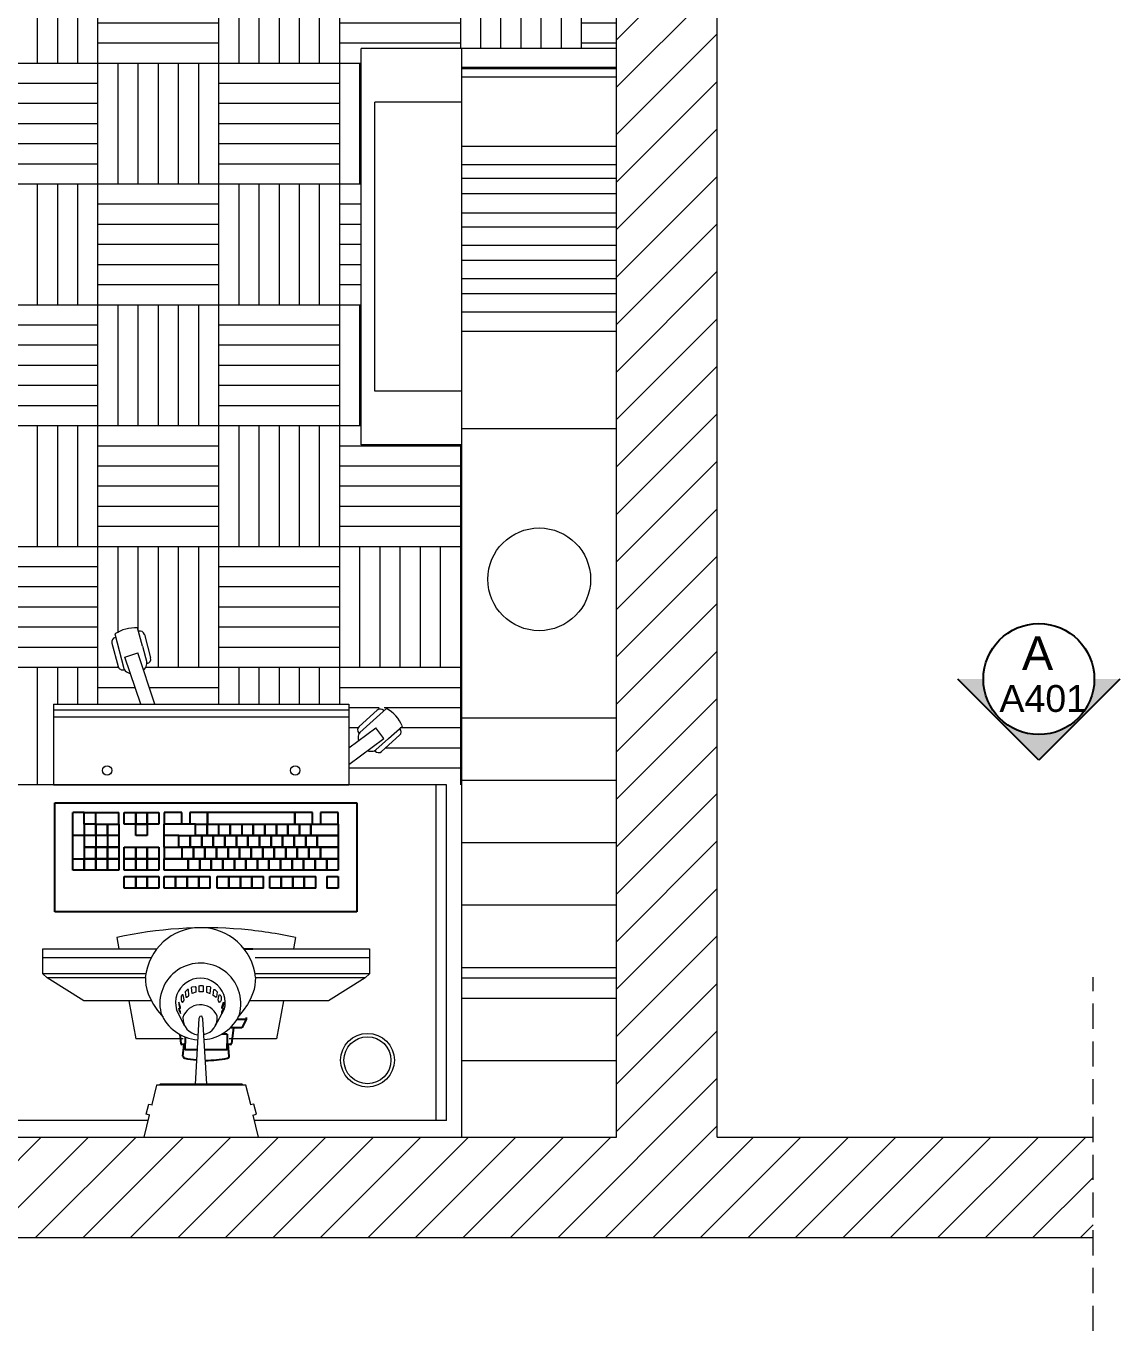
# Model space of a CAD drawing. Header units: millimetres. Extents: x 3592 to 4978, y 1078 to 1921.
# Drawn here: x 4363.3 to 4526.2, y 1143.2 to 1337.5 of the extents above; entities that cross this region are included whole.
import ezdxf

# ---------------------------------------------------------------- set-up
doc = ezdxf.new("R2010")
doc.units = ezdxf.units.MM
doc.header["$MEASUREMENT"] = 0
doc.linetypes.add('CONTINUA', pattern=[0])
doc.linetypes.add('HIDDEN', pattern=[0.375, 0.25, -0.125])
doc.layers.get('0').update_dxf_attribs({"plot": 0})
doc.layers.add('A-FURN', color=8, linetype='Continuous', lineweight=18)
doc.layers.add('G-ANNO-TEXT', color=3, linetype='Continuous')
doc.styles.add('ARIAL', font='arial.ttf')

msp = doc.modelspace()

# ---------------------------------------------------------------- hatches: boundary and pattern name
at = {"layer": 'A-FURN'}
h = msp.add_hatch(dxfattribs=at)
h.set_pattern_fill('ANSI31', color=4, scale=40)
h.set_pattern_definition([(45, (4458.651, 1392.425), (-3.53553, 3.53553), [])])
h.paths.add_polyline_path([(4466.21, 1427.21), (4473.03, 1427.21), (4473.03, 1437.21), (4444.39, 1437.21), (4444.39, 1427.21), (4451.21, 1427.21), (4451.21, 1172.03), (4331.21, 1172.03), (4331.21, 1157.03), (4522.16, 1157.03), (4522.16, 1172.03), (4466.21, 1172.03)])
h = msp.add_hatch(dxfattribs=at)
h.set_pattern_fill('AR-PARQ1', color=252, scale=1.5)
h.paths.add_polyline_path([(4451.21, 1427.21), (4448.38, 1427.21), (4448.38, 1426.21), (4442.94, 1426.21, -0.843039), (4441.49, 1426.46), (4441.38, 1425.71), (4441.38, 1353.2), (4441.88, 1353.2), (4441.88, 1352.32), (4443.38, 1352.32, 0.414214), (4444.38, 1353.32), (4444.38, 1363.32, 0.397346), (4443.44, 1364.32, -1.090691), (4443.5, 1365.32, -0.397346), (4445.38, 1363.32), (4445.38, 1353.32, -0.414214), (4443.38, 1351.32), (4441.88, 1351.32), (4441.88, 1350.45), (4441.38, 1341.71), (4440.06, 1341.71, -0.400304), (4355.38, 1426.03), (4350.38, 1426.03), (4319.48, 1426.18), (4319.48, 1398.39), (4317.48, 1398.39), (4245.48, 1398.79), (4245.48, 1398.39), (4243.48, 1398.39), (4223.48, 1398.79), (4223.48, 1398.39), (4221.48, 1398.39), (4149.48, 1398.79), (4149.48, 1398.39), (4147.48, 1398.39), (4146.21, 1398.39), (4146.21, 1334.16), (4157.47, 1334.16), (4157.47, 1363.75), (4187.97, 1363.75), (4187.97, 1315.46, -0.414214), (4194.65, 1315.35, 0.414214), (4200.68, 1315.46), (4200.68, 1234.12, -0.414214), (4194.01, 1234.23, 0.414214), (4187.97, 1234.12), (4187.97, 1229.75, -0.336732), (4193.83, 1222.04, -0.336732), (4187.97, 1214.33), (4187.97, 1211.25), (4169.21, 1211.25), (4169.21, 1172.03), (4187.78, 1172.03), (4188.59, 1175.31), (4188.17, 1175.45), (4188.55, 1176.92), (4188.97, 1176.86), (4189.71, 1179.92), (4195.43, 1179.92), (4195.63, 1183.52, -0.033417), (4193.61, 1183.85), (4193.79, 1185.8), (4193.34, 1185.8), (4193.14, 1187.33, -0.150667), (4190.56, 1190.03), (4189.48, 1191.35), (4188.57, 1192.97), (4188.16, 1194.31), (4188.01, 1195.74, -0.911026), (4204.44, 1195.74), (4204.29, 1194.31), (4203.88, 1192.97), (4203.22, 1191.79), (4202.6, 1190.89), (4201.98, 1190.14, 1.307693), (4190.34, 1190.51, 0.288339), (4195.8, 1186.54), (4195.84, 1187.25, -0.238426), (4193.93, 1188.54), (4192.65, 1191, -1.392444), (4199.65, 1190.63), (4199.65, 1190.77), (4198.41, 1188.55, -0.213593), (4196.74, 1187.29), (4196.87, 1185.01), (4200.2, 1185.01), (4200.53, 1185.96, 0.414214), (4200.68, 1185.8), (4200.37, 1185.8), (4200.55, 1183.85, -0.059055), (4196.96, 1183.45), (4197.16, 1179.92), (4202.95, 1179.92), (4203.7, 1176.86), (4204.18, 1176.92), (4204.56, 1175.45), (4204.09, 1175.29), (4204.88, 1172.03), (4251.21, 1172.03), (4251.21, 1175.03), (4254.42, 1175.03), (4254.42, 1182.03), (4255.88, 1182.03), (4324.84, 1182.03), (4325.89, 1184.97), (4329.04, 1184.97), (4329.54, 1180), (4329.51, 1180), (4329.51, 1175.03), (4331.21, 1175.03), (4331.21, 1172.03), (4352.88, 1172.03), (4352.88, 1174.48), (4352.88, 1224.48), (4367.38, 1224.48), (4367.38, 1236.51), (4380.38, 1236.51), (4378.85, 1241.08, -0.169067), (4377.93, 1241.64, -0.434976), (4377.02, 1242.13), (4376.1, 1245.61, -0.432), (4376.06, 1246.63, -0.21932), (4380.39, 1247.39, -0.288131), (4380.94, 1246.89), (4381.86, 1243.4, -0.434976), (4381.31, 1242.54, -0.169835), (4380.79, 1241.59), (4382.49, 1236.51), (4411.38, 1236.51), (4411.38, 1230.03), (4412.8, 1231.09, -0.169835), (4412.89, 1232.17, -0.434976), (4412.9, 1233.2), (4415.58, 1235.61, -0.432), (4416.47, 1236.11, -0.21932), (4419.13, 1232.61, -0.288131), (4418.93, 1231.89), (4416.25, 1229.48, -0.434976), (4415.23, 1229.57, -0.168134), (4414.15, 1229.6), (4411.38, 1227.54), (4411.38, 1224.48), (4428.21, 1224.48), (4428.21, 1275.16), (4413.21, 1275.16), (4413.21, 1334.16), (4451.21, 1334.16)])
h.paths.add_polyline_path([(4301.21, 1237.91), (4341.21, 1237.91), (4341.21, 1198.68), (4301.21, 1198.68)], flags=16)
at = {"layer": 'G-ANNO-TEXT'}
h = msp.add_hatch(dxfattribs=at)
h.set_pattern_fill('ANGLE', color=256, scale=0.01375)
h.set_pattern_definition([(360, (4446.237815, 1131.72344), (4e-11, 0.09604375), [0.06985, -0.02619375]), (90, (4446.237815, 1131.72344), (-0.09604375, 4e-11), [0.06985, -0.02619375])])
h.paths.add_polyline_path([(4522.35, 1240.25), (4526.16, 1240.25), (4514.09, 1228.18), (4502.02, 1240.25), (4505.83, 1240.25, 1)])

# ---------------------------------------------------------------- linework, layer by layer
at = {"color": 3, "linetype": 'Continuous'}
for p, q in [((4367.57, 1205.56), (4367.57, 1221.81)), ((4367.57, 1221.81), (4412.57, 1221.81)), ((4412.57, 1221.81), (4412.57, 1205.56)), ((4412.57, 1205.56), (4367.57, 1205.56))]:
    msp.add_line(p, q, dxfattribs=at)
at = {"color": 6, "linetype": 'Continuous'}
for p, q in [((4371.97, 1220.36), (4370.26, 1220.36)), ((4370.26, 1213.49), (4370.26, 1220.36)), ((4371.97, 1220.36), (4373.69, 1220.36)), ((4371.97, 1218.64), (4371.97, 1220.36)), ((4373.69, 1218.64), (4371.97, 1218.64)), ((4373.69, 1218.64), (4371.97, 1218.64)), ((4371.97, 1218.64), (4371.97, 1216.93)), ((4373.69, 1218.64), (4373.69, 1220.36)), ((4373.69, 1220.36), (4377.13, 1220.36)), ((4373.69, 1216.93), (4373.69, 1218.64)), ((4373.69, 1218.64), (4373.69, 1216.93)), ((4373.69, 1218.64), (4375.41, 1218.64)), ((4375.41, 1218.64), (4375.41, 1216.93)), ((4375.41, 1216.93), (4375.41, 1218.64)), ((4375.41, 1218.64), (4377.13, 1218.64)), ((4377.13, 1218.64), (4377.13, 1220.36)), ((4377.13, 1218.64), (4377.13, 1216.93)), ((4377.91, 1220.36), (4379.63, 1220.36)), ((4377.91, 1218.64), (4377.91, 1220.36)), ((4379.63, 1218.64), (4377.91, 1218.64)), ((4379.63, 1220.36), (4379.63, 1218.64)), ((4379.63, 1218.64), (4379.63, 1220.36)), ((4379.63, 1220.36), (4381.35, 1220.36)), ((4379.63, 1216.93), (4379.63, 1218.64)), ((4379.63, 1218.64), (4381.35, 1218.64)), ((4381.35, 1218.64), (4379.63, 1218.64)), ((4381.35, 1218.64), (4381.35, 1220.36)), ((4381.35, 1220.36), (4383.07, 1220.36)), ((4381.35, 1220.36), (4381.35, 1218.64)), ((4381.35, 1218.64), (4381.35, 1216.93)), ((4383.07, 1218.64), (4381.35, 1218.64)), ((4383.07, 1220.36), (4383.07, 1218.64)), ((4383.85, 1220.36), (4383.85, 1218.64)), ((4386.51, 1220.36), (4383.85, 1220.36)), ((4388.54, 1218.64), (4383.85, 1218.64)), ((4383.85, 1216.93), (4383.85, 1218.64)), ((4386.51, 1218.64), (4386.51, 1220.36)), ((4390.33, 1220.36), (4387.68, 1220.36)), ((4387.68, 1220.36), (4387.68, 1218.64)), ((4388.54, 1216.93), (4388.54, 1218.64)), ((4388.54, 1218.64), (4390.26, 1218.64)), ((4390.26, 1218.64), (4390.26, 1216.93)), ((4390.26, 1218.64), (4391.97, 1218.64)), ((4390.26, 1216.93), (4390.26, 1218.64)), ((4390.33, 1220.36), (4390.33, 1218.64)), ((4390.33, 1218.64), (4390.33, 1220.36)), ((4403.3, 1220.36), (4390.33, 1220.36)), ((4390.33, 1218.64), (4403.3, 1218.64)), ((4391.97, 1218.64), (4391.97, 1216.93)), ((4391.97, 1218.64), (4391.97, 1216.93)), ((4391.97, 1218.64), (4393.69, 1218.64)), ((4393.69, 1216.93), (4393.69, 1218.64)), ((4393.69, 1218.64), (4393.69, 1216.93)), ((4393.69, 1218.64), (4395.41, 1218.64)), ((4395.41, 1218.64), (4395.41, 1216.93)), ((4395.41, 1218.64), (4395.41, 1216.93)), ((4395.41, 1218.64), (4397.13, 1218.64)), ((4397.13, 1218.64), (4397.13, 1216.93)), ((4397.13, 1216.93), (4397.13, 1218.64)), ((4397.13, 1218.64), (4398.85, 1218.64)), ((4398.85, 1216.93), (4398.85, 1218.64)), ((4398.85, 1218.64), (4400.57, 1218.64)), ((4398.85, 1218.64), (4398.85, 1216.93)), ((4400.57, 1218.64), (4400.57, 1216.93)), ((4400.57, 1216.93), (4400.57, 1218.64)), ((4400.57, 1218.64), (4402.29, 1218.64)), ((4402.29, 1218.64), (4404.01, 1218.64)), ((4402.29, 1216.93), (4402.29, 1218.64)), ((4402.29, 1218.64), (4402.29, 1216.93)), ((4403.3, 1218.64), (4403.3, 1220.36)), ((4403.3, 1220.36), (4403.3, 1218.64)), ((4405.96, 1220.36), (4403.3, 1220.36)), ((4404.01, 1218.64), (4404.01, 1216.93)), ((4404.01, 1216.93), (4404.01, 1218.64)), ((4404.01, 1218.64), (4405.72, 1218.64)), ((4405.72, 1218.64), (4405.72, 1216.93)), ((4405.72, 1216.93), (4405.72, 1218.64)), ((4405.72, 1218.64), (4409.79, 1218.64)), ((4405.96, 1218.64), (4405.96, 1220.36)), ((4407.13, 1220.36), (4407.13, 1218.64)), ((4409.79, 1220.36), (4407.13, 1220.36)), ((4409.79, 1218.64), (4409.79, 1220.36)), ((4409.79, 1218.64), (4409.79, 1216.93)), ((4371.97, 1216.93), (4370.26, 1216.93)), ((4373.69, 1216.93), (4371.97, 1216.93)), ((4373.69, 1216.93), (4371.97, 1216.93)), ((4371.97, 1216.93), (4371.97, 1215.21)), ((4375.41, 1216.93), (4373.69, 1216.93)), ((4375.41, 1216.93), (4373.69, 1216.93)), ((4373.69, 1216.93), (4373.69, 1215.21)), ((4377.13, 1216.93), (4375.41, 1216.93)), ((4377.13, 1216.93), (4375.41, 1216.93)), ((4375.41, 1216.93), (4375.41, 1215.21)), ((4377.13, 1216.93), (4377.13, 1215.21)), ((4381.35, 1216.93), (4379.63, 1216.93)), ((4386.04, 1216.93), (4383.85, 1216.93)), ((4383.85, 1215.21), (4383.85, 1216.93)), ((4386.04, 1216.93), (4387.76, 1216.93)), ((4386.04, 1215.21), (4386.04, 1216.93)), ((4387.76, 1216.93), (4389.47, 1216.93)), ((4387.76, 1216.93), (4387.76, 1215.21)), ((4387.76, 1215.21), (4387.76, 1216.93)), ((4390.26, 1216.93), (4388.54, 1216.93)), ((4389.47, 1216.93), (4391.19, 1216.93)), ((4389.47, 1215.21), (4389.47, 1216.93)), ((4389.47, 1216.93), (4389.47, 1215.21)), ((4391.97, 1216.93), (4390.26, 1216.93)), ((4391.19, 1216.93), (4392.91, 1216.93)), ((4391.19, 1216.93), (4391.19, 1215.21)), ((4391.19, 1215.21), (4391.19, 1216.93)), ((4393.69, 1216.93), (4391.97, 1216.93)), ((4392.91, 1216.93), (4394.63, 1216.93)), ((4392.91, 1215.21), (4392.91, 1216.93)), ((4392.91, 1216.93), (4392.91, 1215.21)), ((4395.41, 1216.93), (4393.69, 1216.93)), ((4394.63, 1216.93), (4396.35, 1216.93)), ((4394.63, 1216.93), (4394.63, 1215.21)), ((4394.63, 1215.21), (4394.63, 1216.93)), ((4397.13, 1216.93), (4395.41, 1216.93)), ((4396.35, 1216.93), (4398.07, 1216.93)), ((4396.35, 1215.21), (4396.35, 1216.93)), ((4396.35, 1216.93), (4396.35, 1215.21)), ((4398.85, 1216.93), (4397.13, 1216.93)), ((4398.07, 1216.93), (4398.07, 1215.21)), ((4398.07, 1215.21), (4398.07, 1216.93)), ((4398.07, 1216.93), (4399.79, 1216.93)), ((4400.57, 1216.93), (4398.85, 1216.93)), ((4399.79, 1216.93), (4401.51, 1216.93)), ((4399.79, 1215.21), (4399.79, 1216.93)), ((4399.79, 1216.93), (4399.79, 1215.21)), ((4402.29, 1216.93), (4400.57, 1216.93)), ((4401.51, 1216.93), (4403.22, 1216.93)), ((4401.51, 1216.93), (4401.51, 1215.21)), ((4401.51, 1215.21), (4401.51, 1216.93)), ((4404.01, 1216.93), (4402.29, 1216.93)), ((4403.22, 1216.93), (4404.94, 1216.93)), ((4403.22, 1215.21), (4403.22, 1216.93)), ((4403.22, 1216.93), (4403.22, 1215.21)), ((4405.72, 1216.93), (4404.01, 1216.93)), ((4404.94, 1216.93), (4406.66, 1216.93)), ((4404.94, 1215.21), (4404.94, 1216.93)), ((4404.94, 1216.93), (4404.94, 1215.21)), ((4409.79, 1216.93), (4405.72, 1216.93)), ((4406.66, 1216.93), (4409.79, 1216.93)), ((4406.66, 1215.21), (4406.66, 1216.93)), ((4406.66, 1216.93), (4406.66, 1215.21)), ((4409.79, 1216.93), (4409.79, 1215.21)), ((4371.97, 1215.21), (4373.69, 1215.21)), ((4371.97, 1215.21), (4371.97, 1213.49)), ((4373.69, 1215.21), (4371.97, 1215.21)), ((4373.69, 1215.21), (4373.69, 1213.49)), ((4373.69, 1213.49), (4373.69, 1215.21)), ((4373.69, 1215.21), (4375.41, 1215.21)), ((4375.41, 1215.21), (4373.69, 1215.21)), ((4375.41, 1215.21), (4375.41, 1213.49)), ((4375.41, 1213.49), (4375.41, 1215.21)), ((4375.41, 1215.21), (4377.13, 1215.21)), ((4377.13, 1215.21), (4375.41, 1215.21)), ((4377.13, 1215.21), (4377.13, 1213.49)), ((4377.91, 1213.49), (4377.91, 1215.21)), ((4377.91, 1215.21), (4379.63, 1215.21)), ((4379.63, 1215.21), (4379.63, 1213.49)), ((4379.63, 1213.49), (4379.63, 1215.21)), ((4379.63, 1215.21), (4381.35, 1215.21)), ((4381.35, 1215.21), (4381.35, 1213.49)), ((4381.35, 1213.49), (4381.35, 1215.21)), ((4381.35, 1215.21), (4383.07, 1215.21)), ((4383.07, 1215.21), (4383.07, 1213.49)), ((4383.85, 1215.21), (4383.85, 1213.49)), ((4383.85, 1215.21), (4386.51, 1215.21)), ((4387.76, 1215.21), (4386.04, 1215.21)), ((4386.51, 1215.21), (4388.22, 1215.21)), ((4386.51, 1215.21), (4386.51, 1213.49)), ((4386.51, 1215.21), (4386.51, 1213.49)), ((4389.47, 1215.21), (4387.76, 1215.21)), ((4388.22, 1215.21), (4388.22, 1213.49)), ((4388.22, 1213.49), (4388.22, 1215.21)), ((4388.22, 1215.21), (4389.94, 1215.21)), ((4391.19, 1215.21), (4389.47, 1215.21)), ((4389.94, 1215.21), (4391.66, 1215.21)), ((4389.94, 1215.21), (4389.94, 1213.49)), ((4389.94, 1213.49), (4389.94, 1215.21)), ((4392.91, 1215.21), (4391.19, 1215.21)), ((4391.66, 1215.21), (4391.66, 1213.49)), ((4391.66, 1213.49), (4391.66, 1215.21)), ((4391.66, 1215.21), (4393.38, 1215.21)), ((4394.63, 1215.21), (4392.91, 1215.21)), ((4393.38, 1215.21), (4393.38, 1213.49)), ((4393.38, 1213.49), (4393.38, 1215.21)), ((4393.38, 1215.21), (4395.1, 1215.21)), ((4396.35, 1215.21), (4394.63, 1215.21)), ((4395.1, 1215.21), (4395.1, 1213.49)), ((4395.1, 1213.49), (4395.1, 1215.21)), ((4395.1, 1215.21), (4396.82, 1215.21)), ((4398.07, 1215.21), (4396.35, 1215.21)), ((4396.82, 1215.21), (4396.82, 1213.49)), ((4396.82, 1213.49), (4396.82, 1215.21)), ((4396.82, 1215.21), (4398.54, 1215.21)), ((4399.79, 1215.21), (4398.07, 1215.21)), ((4398.54, 1215.21), (4398.54, 1213.49)), ((4398.54, 1213.49), (4398.54, 1215.21)), ((4398.54, 1215.21), (4400.26, 1215.21)), ((4401.51, 1215.21), (4399.79, 1215.21)), ((4400.26, 1215.21), (4400.26, 1213.49)), ((4400.26, 1213.49), (4400.26, 1215.21)), ((4400.26, 1215.21), (4401.97, 1215.21)), ((4403.22, 1215.21), (4401.51, 1215.21)), ((4401.97, 1215.21), (4403.69, 1215.21)), ((4401.97, 1215.21), (4401.97, 1213.49)), ((4401.97, 1213.49), (4401.97, 1215.21)), ((4404.94, 1215.21), (4403.22, 1215.21)), ((4403.69, 1215.21), (4403.69, 1213.49)), ((4403.69, 1213.49), (4403.69, 1215.21)), ((4403.69, 1215.21), (4405.41, 1215.21)), ((4406.66, 1215.21), (4404.94, 1215.21)), ((4405.41, 1215.21), (4405.41, 1213.49)), ((4405.41, 1213.49), (4405.41, 1215.21)), ((4405.41, 1215.21), (4407.13, 1215.21)), ((4409.79, 1215.21), (4406.66, 1215.21)), ((4407.13, 1213.49), (4407.13, 1215.21)), ((4407.13, 1215.21), (4407.13, 1213.49)), ((4407.13, 1215.21), (4409.79, 1215.21)), ((4409.79, 1215.21), (4409.79, 1213.49)), ((4370.26, 1211.77), (4370.26, 1213.49)), ((4370.26, 1213.49), (4371.97, 1213.49)), ((4371.97, 1213.49), (4371.97, 1211.77)), ((4371.97, 1211.77), (4371.97, 1213.49)), ((4371.97, 1213.49), (4373.69, 1213.49)), ((4373.69, 1213.49), (4371.97, 1213.49)), ((4373.69, 1211.77), (4373.69, 1213.49)), ((4373.69, 1213.49), (4373.69, 1211.77)), ((4373.69, 1213.49), (4375.41, 1213.49)), ((4375.41, 1213.49), (4373.69, 1213.49)), ((4375.41, 1213.49), (4375.41, 1211.77)), ((4375.41, 1211.77), (4375.41, 1213.49)), ((4375.41, 1213.49), (4377.13, 1213.49)), ((4377.13, 1213.49), (4375.41, 1213.49)), ((4377.13, 1213.49), (4377.13, 1211.77)), ((4377.91, 1211.77), (4377.91, 1213.49)), ((4377.91, 1213.49), (4379.63, 1213.49)), ((4379.63, 1213.49), (4377.91, 1213.49)), ((4379.63, 1213.49), (4379.63, 1211.77)), ((4379.63, 1211.77), (4379.63, 1213.49)), ((4379.63, 1213.49), (4381.35, 1213.49)), ((4381.35, 1213.49), (4379.63, 1213.49)), ((4381.35, 1213.49), (4381.35, 1211.77)), ((4381.35, 1211.77), (4381.35, 1213.49)), ((4381.35, 1213.49), (4383.07, 1213.49)), ((4383.07, 1213.49), (4381.35, 1213.49)), ((4383.07, 1213.49), (4383.07, 1211.77)), ((4383.85, 1211.77), (4383.85, 1213.49)), ((4383.85, 1213.49), (4387.44, 1213.49)), ((4386.51, 1213.49), (4383.85, 1213.49)), ((4388.22, 1213.49), (4386.51, 1213.49)), ((4387.44, 1213.49), (4389.16, 1213.49)), ((4387.44, 1211.77), (4387.44, 1213.49)), ((4387.44, 1213.49), (4387.44, 1211.77)), ((4389.94, 1213.49), (4388.22, 1213.49)), ((4389.16, 1211.77), (4389.16, 1213.49)), ((4389.16, 1213.49), (4389.16, 1211.77)), ((4389.16, 1213.49), (4390.88, 1213.49)), ((4391.66, 1213.49), (4389.94, 1213.49)), ((4390.88, 1211.77), (4390.88, 1213.49)), ((4390.88, 1213.49), (4390.88, 1211.77)), ((4390.88, 1213.49), (4392.6, 1213.49)), ((4393.38, 1213.49), (4391.66, 1213.49)), ((4392.6, 1211.77), (4392.6, 1213.49)), ((4392.6, 1213.49), (4394.32, 1213.49)), ((4392.6, 1213.49), (4392.6, 1211.77)), ((4395.1, 1213.49), (4393.38, 1213.49)), ((4394.32, 1211.77), (4394.32, 1213.49)), ((4394.32, 1213.49), (4394.32, 1211.77)), ((4394.32, 1213.49), (4396.04, 1213.49)), ((4396.82, 1213.49), (4395.1, 1213.49)), ((4396.04, 1211.77), (4396.04, 1213.49)), ((4396.04, 1213.49), (4397.76, 1213.49)), ((4396.04, 1213.49), (4396.04, 1211.77)), ((4398.54, 1213.49), (4396.82, 1213.49)), ((4397.76, 1211.77), (4397.76, 1213.49)), ((4397.76, 1213.49), (4397.76, 1211.77)), ((4397.76, 1213.49), (4399.47, 1213.49)), ((4400.26, 1213.49), (4398.54, 1213.49)), ((4399.47, 1211.77), (4399.47, 1213.49)), ((4399.47, 1213.49), (4401.19, 1213.49)), ((4399.47, 1213.49), (4399.47, 1211.77)), ((4401.97, 1213.49), (4400.26, 1213.49)), ((4401.19, 1211.77), (4401.19, 1213.49)), ((4401.19, 1213.49), (4401.19, 1211.77)), ((4401.19, 1213.49), (4402.91, 1213.49)), ((4403.69, 1213.49), (4401.97, 1213.49)), ((4402.91, 1211.77), (4402.91, 1213.49)), ((4402.91, 1213.49), (4404.63, 1213.49)), ((4402.91, 1213.49), (4402.91, 1211.77)), ((4405.41, 1213.49), (4403.69, 1213.49)), ((4404.63, 1211.77), (4404.63, 1213.49)), ((4404.63, 1213.49), (4404.63, 1211.77)), ((4404.63, 1213.49), (4406.35, 1213.49)), ((4407.13, 1213.49), (4405.41, 1213.49)), ((4406.35, 1211.77), (4406.35, 1213.49)), ((4406.35, 1213.49), (4408.07, 1213.49)), ((4406.35, 1213.49), (4406.35, 1211.77)), ((4409.79, 1213.49), (4407.13, 1213.49)), ((4408.07, 1211.77), (4408.07, 1213.49)), ((4408.07, 1213.49), (4408.07, 1211.77)), ((4408.07, 1213.49), (4409.79, 1213.49)), ((4409.79, 1213.49), (4409.79, 1211.77)), ((4371.97, 1211.77), (4370.26, 1211.77)), ((4373.69, 1211.77), (4371.97, 1211.77)), ((4375.41, 1211.77), (4373.69, 1211.77)), ((4377.13, 1211.77), (4375.41, 1211.77)), ((4379.63, 1211.77), (4377.91, 1211.77)), ((4381.35, 1211.77), (4379.63, 1211.77)), ((4383.07, 1211.77), (4381.35, 1211.77)), ((4387.44, 1211.77), (4383.85, 1211.77)), ((4389.16, 1211.77), (4387.44, 1211.77)), ((4390.88, 1211.77), (4389.16, 1211.77)), ((4392.6, 1211.77), (4390.88, 1211.77)), ((4394.32, 1211.77), (4392.6, 1211.77)), ((4396.04, 1211.77), (4394.32, 1211.77)), ((4397.76, 1211.77), (4396.04, 1211.77)), ((4399.47, 1211.77), (4397.76, 1211.77)), ((4401.19, 1211.77), (4399.47, 1211.77)), ((4402.91, 1211.77), (4401.19, 1211.77)), ((4404.63, 1211.77), (4402.91, 1211.77)), ((4406.35, 1211.77), (4404.63, 1211.77)), ((4408.07, 1211.77), (4406.35, 1211.77)), ((4409.79, 1211.77), (4408.07, 1211.77)), ((4377.91, 1210.83), (4379.63, 1210.83)), ((4377.91, 1209.11), (4377.91, 1210.83)), ((4379.63, 1209.11), (4377.91, 1209.11)), ((4379.63, 1210.83), (4379.63, 1209.11)), ((4379.63, 1209.11), (4379.63, 1210.83)), ((4379.63, 1210.83), (4381.35, 1210.83)), ((4381.35, 1209.11), (4379.63, 1209.11)), ((4381.35, 1210.83), (4383.07, 1210.83)), ((4381.35, 1209.11), (4381.35, 1210.83)), ((4381.35, 1210.83), (4381.35, 1209.11)), ((4383.07, 1209.11), (4381.35, 1209.11)), ((4383.07, 1210.83), (4383.07, 1209.11)), ((4383.85, 1209.11), (4383.85, 1210.83)), ((4383.85, 1210.83), (4385.57, 1210.83)), ((4385.57, 1209.11), (4383.85, 1209.11)), ((4385.57, 1210.83), (4385.57, 1209.11)), ((4385.57, 1209.11), (4385.57, 1210.83)), ((4385.57, 1210.83), (4387.29, 1210.83)), ((4387.29, 1209.11), (4385.57, 1209.11)), ((4387.29, 1210.83), (4389.01, 1210.83)), ((4387.29, 1210.83), (4387.29, 1209.11)), ((4387.29, 1209.11), (4387.29, 1210.83)), ((4389.01, 1209.11), (4387.29, 1209.11)), ((4389.01, 1209.11), (4389.01, 1210.83)), ((4389.01, 1210.83), (4389.01, 1209.11)), ((4389.01, 1210.83), (4390.72, 1210.83)), ((4390.72, 1209.11), (4389.01, 1209.11)), ((4390.72, 1209.11), (4390.72, 1210.83)), ((4391.78, 1209.11), (4391.78, 1210.83)), ((4391.78, 1210.83), (4393.5, 1210.83)), ((4393.5, 1209.11), (4391.78, 1209.11)), ((4393.5, 1210.83), (4395.22, 1210.83)), ((4393.5, 1209.11), (4393.5, 1210.83)), ((4393.5, 1210.83), (4393.5, 1209.11)), ((4395.22, 1209.11), (4393.5, 1209.11)), ((4395.22, 1209.11), (4395.22, 1210.83)), ((4395.22, 1210.83), (4395.22, 1209.11)), ((4395.22, 1210.83), (4396.93, 1210.83)), ((4396.93, 1209.11), (4395.22, 1209.11)), ((4396.93, 1210.83), (4398.65, 1210.83)), ((4396.93, 1209.11), (4396.93, 1210.83)), ((4396.93, 1210.83), (4396.93, 1209.11)), ((4398.65, 1209.11), (4396.93, 1209.11)), ((4398.65, 1209.11), (4398.65, 1210.83)), ((4399.58, 1210.83), (4401.3, 1210.83)), ((4399.58, 1209.11), (4399.58, 1210.83)), ((4401.3, 1209.11), (4399.58, 1209.11)), ((4401.3, 1210.83), (4401.3, 1209.11)), ((4401.3, 1209.11), (4401.3, 1210.83)), ((4401.3, 1210.83), (4403.01, 1210.83)), ((4403.01, 1209.11), (4401.3, 1209.11)), ((4403.01, 1210.83), (4404.73, 1210.83)), ((4403.01, 1210.83), (4403.01, 1209.11)), ((4403.01, 1209.11), (4403.01, 1210.83)), ((4404.73, 1209.11), (4403.01, 1209.11)), ((4404.73, 1210.83), (4404.73, 1209.11)), ((4404.73, 1209.11), (4404.73, 1210.83)), ((4404.73, 1210.83), (4406.45, 1210.83)), ((4406.45, 1209.11), (4404.73, 1209.11)), ((4406.45, 1209.11), (4406.45, 1210.83)), ((4408.07, 1210.83), (4408.07, 1209.11)), ((4408.07, 1210.83), (4409.79, 1210.83)), ((4409.79, 1209.11), (4408.07, 1209.11)), ((4409.79, 1210.83), (4409.79, 1209.11))]:
    msp.add_line(p, q, dxfattribs=at)
at = {"color": 3}
msp.add_line((4395.76, 1200.07), (4397.08, 1200.07), dxfattribs=at)
at = {"color": 6}
for p, q in [((4396.06, 1189.55), (4394.68, 1189.55)), ((4396.06, 1189.55), (4395.43, 1188.3)), ((4396.06, 1189.86), (4396.06, 1189.55)), ((4395.43, 1188.3), (4393.68, 1188.3)), ((4394.18, 1188.3), (4393.88, 1185.95)), ((4386.18, 1187.33), (4386.36, 1185.95)), ((4386.84, 1185.8), (4386.52, 1185.8)), ((4386.67, 1184.09), (4386.83, 1185.8)), ((4387, 1186.95), (4387, 1185.96)), ((4387, 1185.01), (4387, 1185.96)), ((4393.25, 1187.37), (4392.44, 1187.37)), ((4393.25, 1187.37), (4393.25, 1185.96)), ((4393.25, 1185.01), (4393.25, 1185.96)), ((4393.72, 1185.8), (4393.4, 1185.8)), ((4393.57, 1184.09), (4393.41, 1185.8)), ((4388.76, 1185.01), (4387, 1185.01)), ((4393.25, 1185.01), (4389.91, 1185.01))]:
    msp.add_line(p, q, dxfattribs=at)
for centre, radius, start, end in [((4386.52, 1185.96), 0.156, 184.0856, 270), ((4386.84, 1185.96), 0.156, 270, 0), ((4393.4, 1185.96), 0.156, 180, 270), ((4393.72, 1185.96), 0.156, 270, 355.9144), ((4387, 1184.09), 0.312, 180, 257.9817), ((4390.12, 1198.77), 15.32, 257.9817, 264.5749), ((4390.12, 1198.77), 15.32, 269.562, 282.0183), ((4393.25, 1184.09), 0.312, 282.0183, 0)]:
    msp.add_arc(centre, radius, start, end, dxfattribs=at)
at = {"layer": 'A-FURN', "color": 5}
for p, q in [((4451.21, 1172.03), (4451.21, 1427.21)), ((4466.21, 1172.03), (4466.21, 1427.21))]:
    msp.add_line(p, q, dxfattribs=at)
at = {"layer": 'A-FURN', "color": 3}
for p, q in [((4413.21, 1275.16), (4413.21, 1334.16)), ((4451.21, 1334.16), (4413.21, 1334.16)), ((4428.21, 1172.03), (4428.21, 1334.16)), ((4451.21, 1331.16), (4428.21, 1331.16)), ((4415.21, 1283.16), (4415.21, 1326.16)), ((4428.21, 1326.16), (4415.21, 1326.16)), ((4428.21, 1283.16), (4415.21, 1283.16)), ((4428.21, 1275.16), (4413.21, 1275.16)), ((4425.88, 1224.48), (4352.88, 1224.48)), ((4367.38, 1224.48), (4411.38, 1224.48)), ((4424.38, 1174.48), (4424.38, 1224.48)), ((4425.88, 1174.48), (4425.88, 1224.48)), ((4376.82, 1201.76), (4377.13, 1200.07)), ((4403.42, 1201.76), (4403.11, 1200.07)), ((4365.82, 1196.37), (4365.82, 1200.07)), ((4365.82, 1200.07), (4382.78, 1200.07)), ((4397.08, 1200.07), (4414.42, 1200.07)), ((4414.42, 1200.07), (4414.42, 1196.37)), ((4381.93, 1198.75), (4365.82, 1198.75)), ((4414.42, 1198.75), (4397.41, 1198.75)), ((4366.45, 1195.75), (4365.82, 1196.37)), ((4381.13, 1196.37), (4365.82, 1196.37)), ((4371.92, 1192.31), (4366.45, 1195.75)), ((4381.08, 1195.75), (4366.45, 1195.75)), ((4414.42, 1196.37), (4397.4, 1196.37)), ((4413.79, 1195.75), (4397.46, 1195.75)), ((4413.79, 1195.75), (4408.32, 1192.31)), ((4414.42, 1196.37), (4413.79, 1195.75)), ((4381.99, 1192.31), (4371.92, 1192.31)), ((4378.59, 1192.31), (4379.65, 1186.67)), ((4408.32, 1192.31), (4396.55, 1192.31)), ((4401.65, 1192.31), (4400.59, 1186.67)), ((4386.68, 1186.67), (4379.65, 1186.67)), ((4400.59, 1186.67), (4393.56, 1186.67)), ((4381.42, 1174.48), (4352.88, 1174.48)), ((4425.88, 1174.48), (4397.33, 1174.48))]:
    msp.add_line(p, q, dxfattribs=at)
at = {"layer": 'A-FURN', "color": 6}
for p, q in [((4451.21, 1331.33), (4428.21, 1331.33)), ((4451.21, 1329.89), (4428.21, 1329.89)), ((4451.21, 1319.6), (4428.21, 1319.6)), ((4451.21, 1316.87), (4428.21, 1316.87)), ((4451.21, 1314.8), (4428.21, 1314.8)), ((4451.21, 1312.53), (4428.21, 1312.53)), ((4451.21, 1309.63), (4428.21, 1309.63)), ((4451.21, 1307.56), (4428.21, 1307.56)), ((4451.21, 1304.84), (4428.21, 1304.84)), ((4451.21, 1302.6), (4428.21, 1302.6)), ((4451.21, 1299.87), (4428.21, 1299.87)), ((4451.21, 1297.64), (4428.21, 1297.64)), ((4451.21, 1294.91), (4428.21, 1294.91)), ((4451.21, 1292.01), (4428.21, 1292.01)), ((4451.21, 1277.53), (4428.21, 1277.53)), ((4451.21, 1234.43), (4428.21, 1234.43)), ((4451.21, 1225.13), (4428.21, 1225.13)), ((4451.21, 1215.84), (4428.21, 1215.84)), ((4451.21, 1206.55), (4428.21, 1206.55)), ((4451.21, 1197.26), (4428.21, 1197.26)), ((4451.21, 1195.7), (4428.21, 1195.7)), ((4451.21, 1192.67), (4428.21, 1192.67)), ((4386.97, 1188.54), (4385.69, 1191)), ((4391.45, 1188.55), (4392.82, 1191.01)), ((4451.21, 1183.38), (4428.21, 1183.38)), ((4451.21, 1183.38), (4428.21, 1183.38))]:
    msp.add_line(p, q, dxfattribs=at)
at = {"layer": 'A-FURN', "color": 3, "linetype": 'CONTINUA', "ltscale": 0.1}
for p, q in [((4380.62, 1245.16), (4379.9, 1247.87)), ((4376.52, 1246.98), (4377.88, 1241.81)), ((4380.94, 1246.89), (4381.86, 1243.4)), ((4376.1, 1245.61), (4377.02, 1242.13)), ((4382.49, 1236.51), (4379.93, 1244.15)), ((4380.62, 1245.16), (4381.27, 1242.7)), ((4380.38, 1236.51), (4378.03, 1243.52)), ((4367.38, 1236.51), (4411.38, 1236.51)), ((4367.38, 1236.51), (4367.38, 1224.48)), ((4411.38, 1236.51), (4411.38, 1224.48)), ((4367.38, 1235.69), (4411.38, 1235.69)), ((4367.38, 1234.64), (4411.38, 1234.64)), ((4415.58, 1235.61), (4412.9, 1233.2)), ((4416.98, 1235.86), (4413.01, 1232.29)), ((4411.38, 1230.03), (4415.37, 1232.99)), ((4417.25, 1231.39), (4419.33, 1233.26)), ((4411.38, 1227.54), (4416.56, 1231.38)), ((4417.25, 1231.39), (4415.36, 1229.69)), ((4418.93, 1231.89), (4416.25, 1229.48))]:
    msp.add_line(p, q, dxfattribs=at)
at = {"layer": 'A-FURN', "color": 3, "linetype": 'CONTINUA', "ltscale": 0.02}
for p, q in [((4378.03, 1243.52), (4379.93, 1244.15)), ((4416.56, 1231.38), (4415.37, 1232.99))]:
    msp.add_line(p, q, dxfattribs=at)
at = {"layer": 'A-FURN', "color": 5, "linetype": 'HIDDEN', "ltscale": 15}
msp.add_line((4522.16, 1143.16), (4522.16, 1195.87), dxfattribs=at)
at = {"layer": 'A-FURN', "color": 5, "ltscale": 0.2}
for p, q in [((4331.21, 1172.03), (4451.21, 1172.03)), ((4522.16, 1157.03), (4331.21, 1157.03))]:
    msp.add_line(p, q, dxfattribs=at)
at = {"layer": 'A-FURN', "color": 5, "ltscale": 100}
msp.add_line((4466.21, 1172.03), (4522.16, 1172.03), dxfattribs=at)
at = {"layer": 'A-FURN', "color": 6}
for points in [[(4381.07, 1195.82), (4381.1, 1195.26), (4381.16, 1194.66), (4381.29, 1194.03), (4381.5, 1193.35), (4381.82, 1192.6), (4382.28, 1191.79), (4382.9, 1190.89), (4383.71, 1189.9)], [(4397.46, 1195.82), (4397.44, 1195.26), (4397.37, 1194.66), (4397.25, 1194.03), (4397.04, 1193.35), (4396.72, 1192.6), (4396.26, 1191.79), (4395.64, 1190.89), (4394.83, 1189.9)], [(4387.56, 1193.12), (4387.48, 1193.99), (4387.33, 1193.99), (4387.01, 1193.68), (4387.09, 1192.89), (4387.23, 1192.89), (4387.48, 1193.05), (4387.56, 1193.12)], [(4388.03, 1193.44), (4387.96, 1194.31), (4388.03, 1194.39), (4388.51, 1194.47), (4388.59, 1194.31), (4388.59, 1193.6), (4388.03, 1193.44)], [(4389.69, 1193.68), (4389.06, 1193.68), (4389.06, 1194.54), (4389.22, 1194.63), (4389.53, 1194.63), (4389.69, 1194.54), (4389.69, 1193.68)], [(4390.72, 1193.44), (4390.8, 1194.31), (4390.72, 1194.39), (4390.24, 1194.47), (4390.17, 1194.31), (4390.17, 1193.6), (4390.72, 1193.44)], [(4391.19, 1193.12), (4391.27, 1193.99), (4391.42, 1193.99), (4391.74, 1193.68), (4391.66, 1192.89), (4391.52, 1192.89), (4391.27, 1193.05), (4391.19, 1193.12)], [(4386.22, 1191.15), (4386.3, 1191.23), (4386.3, 1191.39), (4386.06, 1192.14), (4386.06, 1191.71), (4386.22, 1191.15)], [(4386.7, 1193.2), (4386.54, 1193.2), (4386.42, 1193.03), (4386.38, 1192.97), (4386.38, 1192.42), (4386.47, 1192.24), (4386.62, 1192.1), (4386.78, 1192.34), (4386.85, 1192.49), (4386.7, 1193.2)], [(4392.05, 1193.2), (4392.21, 1193.2), (4392.33, 1193.03), (4392.37, 1192.97), (4392.37, 1192.42), (4392.28, 1192.24), (4392.13, 1192.1), (4391.98, 1192.34), (4391.9, 1192.49), (4392.05, 1193.2)], [(4392.53, 1191.15), (4392.45, 1191.23), (4392.45, 1191.39), (4392.69, 1192.14), (4392.69, 1191.71), (4392.53, 1191.15)], [(4386.3, 1190.68), (4386.07, 1191.22), (4386.06, 1190.97), (4386.3, 1190.44), (4386.3, 1190.68)], [(4390.2, 1179.92), (4389.65, 1189.66), (4389.49, 1190.02), (4389.16, 1189.99), (4389.02, 1189.7), (4388.47, 1179.92)], [(4392.45, 1190.68), (4392.68, 1191.22), (4392.69, 1190.97), (4392.45, 1190.44), (4392.45, 1190.68)], [(4396.75, 1176.86), (4396.03, 1179.76), (4382.72, 1179.76), (4382.01, 1176.86)], [(4395.64, 1179.76), (4395.48, 1179.92), (4383.27, 1179.92), (4383.11, 1179.76)], [(4381.75, 1175.27), (4381.21, 1175.45), (4381.59, 1176.92), (4382.15, 1176.84)], [(4397.06, 1175.27), (4397.6, 1175.45), (4397.22, 1176.92), (4396.66, 1176.84)], [(4381.63, 1175.31), (4380.83, 1172.03), (4397.93, 1172.03)], [(4397.93, 1172.03), (4397.13, 1175.29)]]:
    msp.add_lwpolyline(points, dxfattribs=at)
msp.add_circle((4439.71, 1255.11), 7.65, dxfattribs=at)
at = {"layer": 'A-FURN', "color": 3, "linetype": 'CONTINUA', "ltscale": 0.1}
for centre, radius in [((4375.38, 1226.64), 0.7), ((4403.38, 1226.64), 0.7), ((4414.14, 1183.48), 4), ((4414.14, 1183.48), 3.5)]:
    msp.add_circle(centre, radius, dxfattribs=at)
for centre, radius, start, end in [((4379.48, 1242.63), 5.25, 85.3342, 124.2445), ((4376.78, 1245.79), 0.7, 104.7893, 194.7893), ((4380.26, 1246.71), 0.7, 14.7893, 104.7893), ((4377.7, 1242.31), 0.7, 194.7893, 284.7893), ((4379.69, 1242.81), 1.65, 311.8452, 342.3501), ((4380.59, 1242.53), 0.7, 342.3501, 14.7893), ((4381.18, 1243.23), 0.7, 284.7893, 14.7893), ((4378.56, 1241.99), 0.7, 194.7893, 227.2285), ((4379.2, 1242.68), 1.65, 227.2285, 257.7334), ((4416.05, 1235.09), 0.7, 42, 132), ((4414.47, 1231.25), 5.25, 22.5448, 61.4552), ((4413.37, 1232.68), 0.7, 132, 222), ((4413.48, 1231.77), 0.7, 132, 164.4392), ((4418.46, 1232.41), 0.7, 312, 42), ((4414.4, 1231.51), 1.65, 164.4392, 194.9441), ((4414.73, 1231.14), 1.65, 249.0559, 279.5608), ((4414.89, 1230.21), 0.7, 279.5608, 312), ((4415.78, 1230), 0.7, 222, 312)]:
    msp.add_arc(centre, radius, start, end, dxfattribs=at)
at = {"layer": 'A-FURN', "color": 3}
for start, end in [(85.1449, 102.399), (77.601, 85.1449)]:
    msp.add_arc((4390.12, 1141.25), 61.95, start, end, dxfattribs=at)
at = {"layer": 'A-FURN', "color": 6}
for centre, radius, start, end in [((4389.27, 1194.97), 8.25, 5.9269, 174.0731), ((4389.26, 1191.91), 6.03, 344.251, 193.3674), ((4389.26, 1192), 3.7, 344.5695, 195.527), ((4389.25, 1189.02), 2.72, 22.9689, 162.5306), ((4389.28, 1192.86), 6.34, 201.7356, 266.0729), ((4389.21, 1189.78), 2.56, 178.716, 262.5778), ((4389.21, 1189.78), 2.56, 282.9381, 6.7835), ((4389.28, 1192.86), 6.34, 274.9834, 335.8829)]:
    msp.add_arc(centre, radius, start, end, dxfattribs=at)
at = {"layer": 'G-ANNO-TEXT'}
for p, q in [((4514.09, 1228.18), (4502.02, 1240.25)), ((4526.16, 1240.25), (4514.09, 1228.18))]:
    msp.add_line(p, q, dxfattribs=at)
msp.add_circle((4514.09, 1240.25), 8.26, dxfattribs=at)

# ---------------------------------------------------------------- texts
at = {"layer": 'G-ANNO-TEXT', "insert": (4511.57, 1246.6), "char_height": 5, "attachment_point": 1, "rotation": 360, "style": 'ARIAL'}
msp.add_mtext_dynamic_manual_height_columns('A', width=4761.4672, gutter_width=317.5, heights=[0], dxfattribs=at)
at = {"layer": 'G-ANNO-TEXT', "insert": (4508.22, 1239.36), "char_height": 4, "attachment_point": 1, "style": 'ARIAL'}
msp.add_mtext_dynamic_manual_height_columns('A401', width=1180.1915, gutter_width=63.5, heights=[0], dxfattribs=at)

doc.saveas('drawing.dxf')
